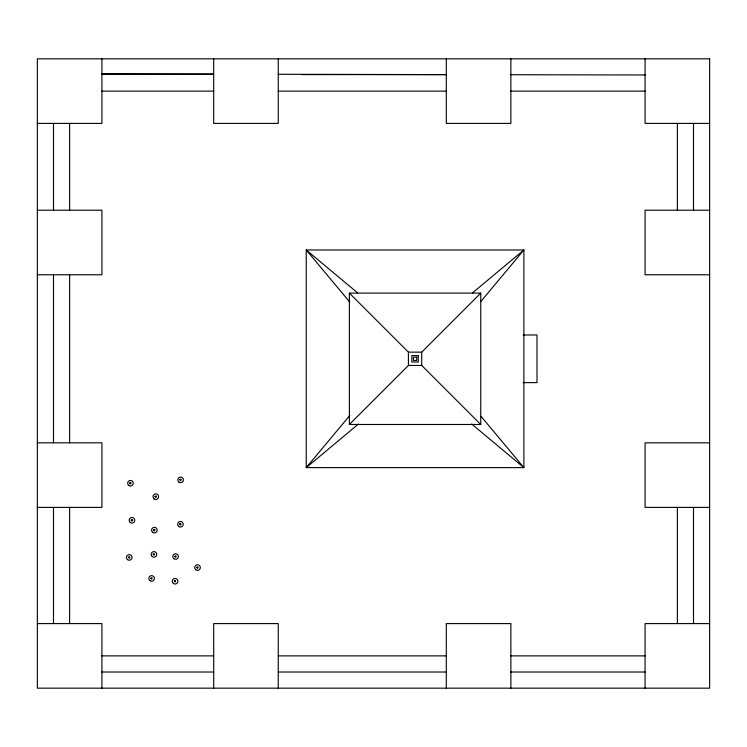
<?xml version="1.0" encoding="UTF-8"?>
<svg xmlns="http://www.w3.org/2000/svg" width="747" height="747" viewBox="0 0 747 747"><rect width="100%" height="100%" fill="white"/><g stroke="black" fill="none" stroke-linecap="round" stroke-linejoin="round"><path stroke-width="1.12" d="M349.839 415.444L306.242 467.622L523.89 467.622L523.89 249.974L306.242 249.974L306.242 467.622L358.42 424.025M481.031 301.274L523.89 249.974L472.59 292.833M349.381 424.483L408.413 365.451L421.719 365.451L480.751 424.483L480.751 293.113L349.381 293.113L349.381 424.483L480.751 424.483M349.381 293.113L408.413 352.145L421.719 352.145L480.751 293.113M101.919 74.158L213.689 74.158L101.919 73.944M301.601 74.607L446.304 74.607L278.257 74.28M101.919 91.125L213.689 91.125M278.257 91.125L446.304 91.125M510.873 91.125L645.081 91.125M37.35 123.404L101.919 123.404L101.919 58.836M709.65 123.404L645.081 123.404L645.081 58.836M37.35 210.206L101.919 210.206L101.919 274.775L37.35 274.775M709.65 210.206L645.081 210.206L645.081 274.775L709.65 274.775M523.096 334.983L537 334.983L537 382.623L523.096 382.623M37.35 442.822L101.919 442.822L101.919 507.39L37.35 507.39M709.65 442.822L645.081 442.822L645.081 507.39L709.65 507.39M37.35 623.596L101.919 623.596L101.919 688.164M709.65 623.596L645.081 623.596L645.081 688.164M101.919 655.875L213.689 655.875M278.257 655.875L446.304 655.875M510.873 655.875L645.081 655.875M101.919 672.02L213.689 672.02M278.257 672.02L446.304 672.02M510.873 672.02L645.081 672.02M510.873 74.728L645.081 74.98M357.542 292.833L306.242 249.974L349.839 302.161M471.702 424.025L523.89 467.622L481.031 416.322M693.505 123.404L693.505 210.206M693.505 507.39L693.505 623.596M677.37 123.404L677.37 210.206M677.37 507.39L677.37 623.596M510.873 58.836L510.873 123.404L446.304 123.404L446.304 58.836M510.873 688.164L510.873 623.596L446.304 623.596L446.304 688.164M421.719 352.145L421.719 365.451M408.413 352.145L408.413 365.451M278.257 58.836L278.257 123.404L213.689 123.404L213.689 58.836M278.257 688.164L278.257 623.596L213.689 623.596L213.689 688.164M69.63 123.404L69.63 210.206M69.63 274.775L69.63 442.822M69.63 507.39L69.63 623.596M53.495 123.404L53.495 210.206M53.495 274.775L53.495 442.822M53.495 507.39L53.495 623.596M129.689 483.01C130.678 486.092 132.088 480.835 129.689 483.01M131.164 520.099C132.154 523.18 133.564 517.923 131.164 520.099M128.465 557.225C129.455 560.306 130.865 555.049 128.465 557.225M155.031 496.494C156.02 499.575 157.43 494.318 155.031 496.494M153.593 529.912C154.582 532.994 155.983 527.737 153.593 529.912M153.191 554.19C154.171 557.271 155.581 552.014 153.191 554.19M150.81 578.225C151.8 581.306 153.2 576.049 150.81 578.225M179.831 479.649C180.821 482.73 182.231 477.473 179.831 479.649M174.826 556.291C175.816 559.372 177.226 554.115 174.826 556.291M179.635 524.058C180.625 527.139 182.035 521.882 179.635 524.058M174.303 581.026C175.293 584.107 176.694 578.85 174.303 581.026M196.75 567.365C197.74 570.447 199.15 565.19 196.75 567.365M709.65 58.836L37.35 58.836L37.35 688.164L709.65 688.164L709.65 58.836M418.292 355.572L411.84 355.572L411.84 362.024L418.292 362.024L418.292 355.572M416.677 357.187L413.446 357.187L413.446 360.418L416.677 360.418L416.677 357.187M178.86 482.039A2.792 2.792 0 0 0 183.37 480.284A2.792 2.792 0 0 0 179.597 477.258A2.792 2.792 0 0 0 178.86 482.039M128.717 485.401A2.792 2.792 0 0 0 133.227 483.645A2.792 2.792 0 0 0 129.455 480.62A2.792 2.792 0 0 0 128.717 485.401M152.621 532.303A2.792 2.792 0 0 0 157.131 530.547A2.792 2.792 0 0 0 153.359 527.522A2.792 2.792 0 0 0 152.621 532.303M178.664 526.439A2.792 2.792 0 0 0 183.174 524.693A2.792 2.792 0 0 0 179.401 521.658A2.792 2.792 0 0 0 178.664 526.439M154.059 498.875A2.792 2.792 0 0 0 158.569 497.128A2.792 2.792 0 0 0 154.797 494.094A2.792 2.792 0 0 0 154.059 498.875M173.855 558.681A2.792 2.792 0 0 0 178.365 556.926A2.792 2.792 0 0 0 174.593 553.901A2.792 2.792 0 0 0 173.855 558.681M130.193 522.48A2.792 2.792 0 0 0 134.703 520.734A2.792 2.792 0 0 0 130.93 517.699A2.792 2.792 0 0 0 130.193 522.48M173.332 583.416A2.792 2.792 0 0 0 177.842 581.661A2.792 2.792 0 0 0 174.07 578.626A2.792 2.792 0 0 0 173.332 583.416M127.494 559.606A2.792 2.792 0 0 0 132.004 557.86A2.792 2.792 0 0 0 128.232 554.825A2.792 2.792 0 0 0 127.494 559.606M195.779 569.756A2.792 2.792 0 0 0 200.289 568A2.792 2.792 0 0 0 196.517 564.965A2.792 2.792 0 0 0 195.779 569.756M152.22 556.58A2.792 2.792 0 0 0 156.73 554.825A2.792 2.792 0 0 0 152.958 551.8A2.792 2.792 0 0 0 152.22 556.58M149.839 580.606A2.792 2.792 0 0 0 154.349 578.86A2.792 2.792 0 0 0 150.577 575.825A2.792 2.792 0 0 0 149.839 580.606"/></g></svg>
